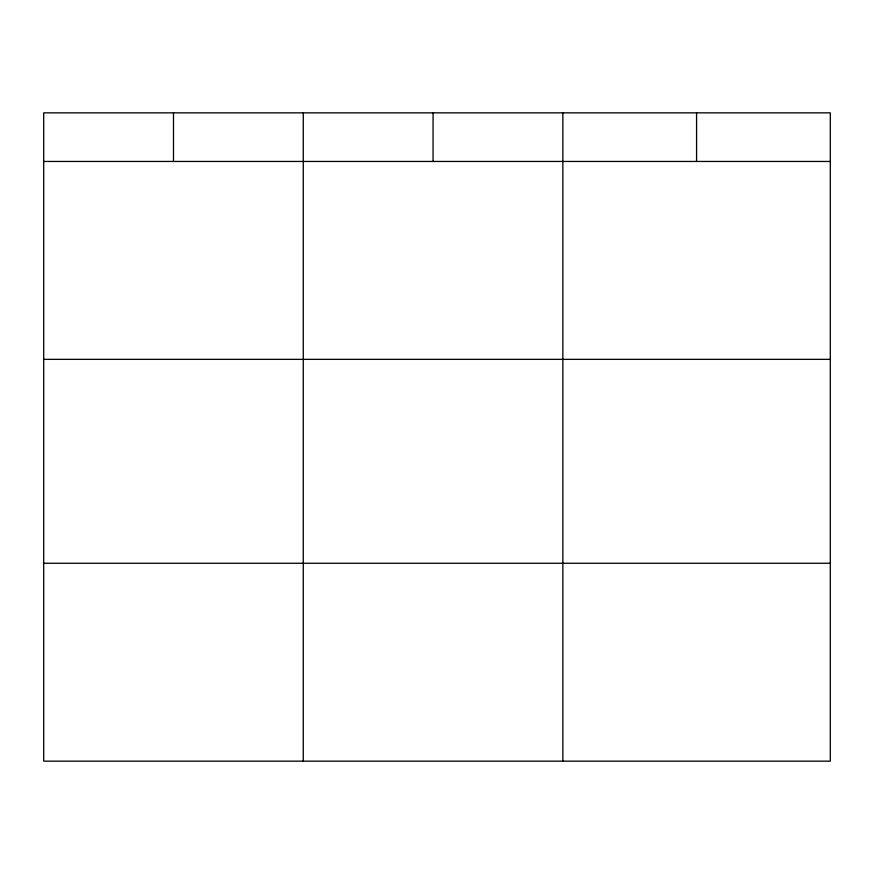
<?xml version="1.0" encoding="UTF-8"?>
<svg xmlns="http://www.w3.org/2000/svg" width="874" height="874" viewBox="0 0 874 874"><rect width="100%" height="100%" fill="white"/><g stroke="black" fill="none" stroke-linecap="round" stroke-linejoin="round"><path stroke-width="1.31" d="M830.3 359.356L830.3 112.844L43.7 112.844L43.7 761.156L830.3 761.156L830.3 359.356L43.7 359.356M43.7 161.45L830.3 161.45M43.7 563.26L830.3 563.26M696.578 112.844L696.578 161.45M562.856 112.844L562.856 761.156M433.067 112.844L433.067 161.45M303.278 112.844L303.278 761.156M173.489 112.844L173.489 161.45"/></g></svg>
